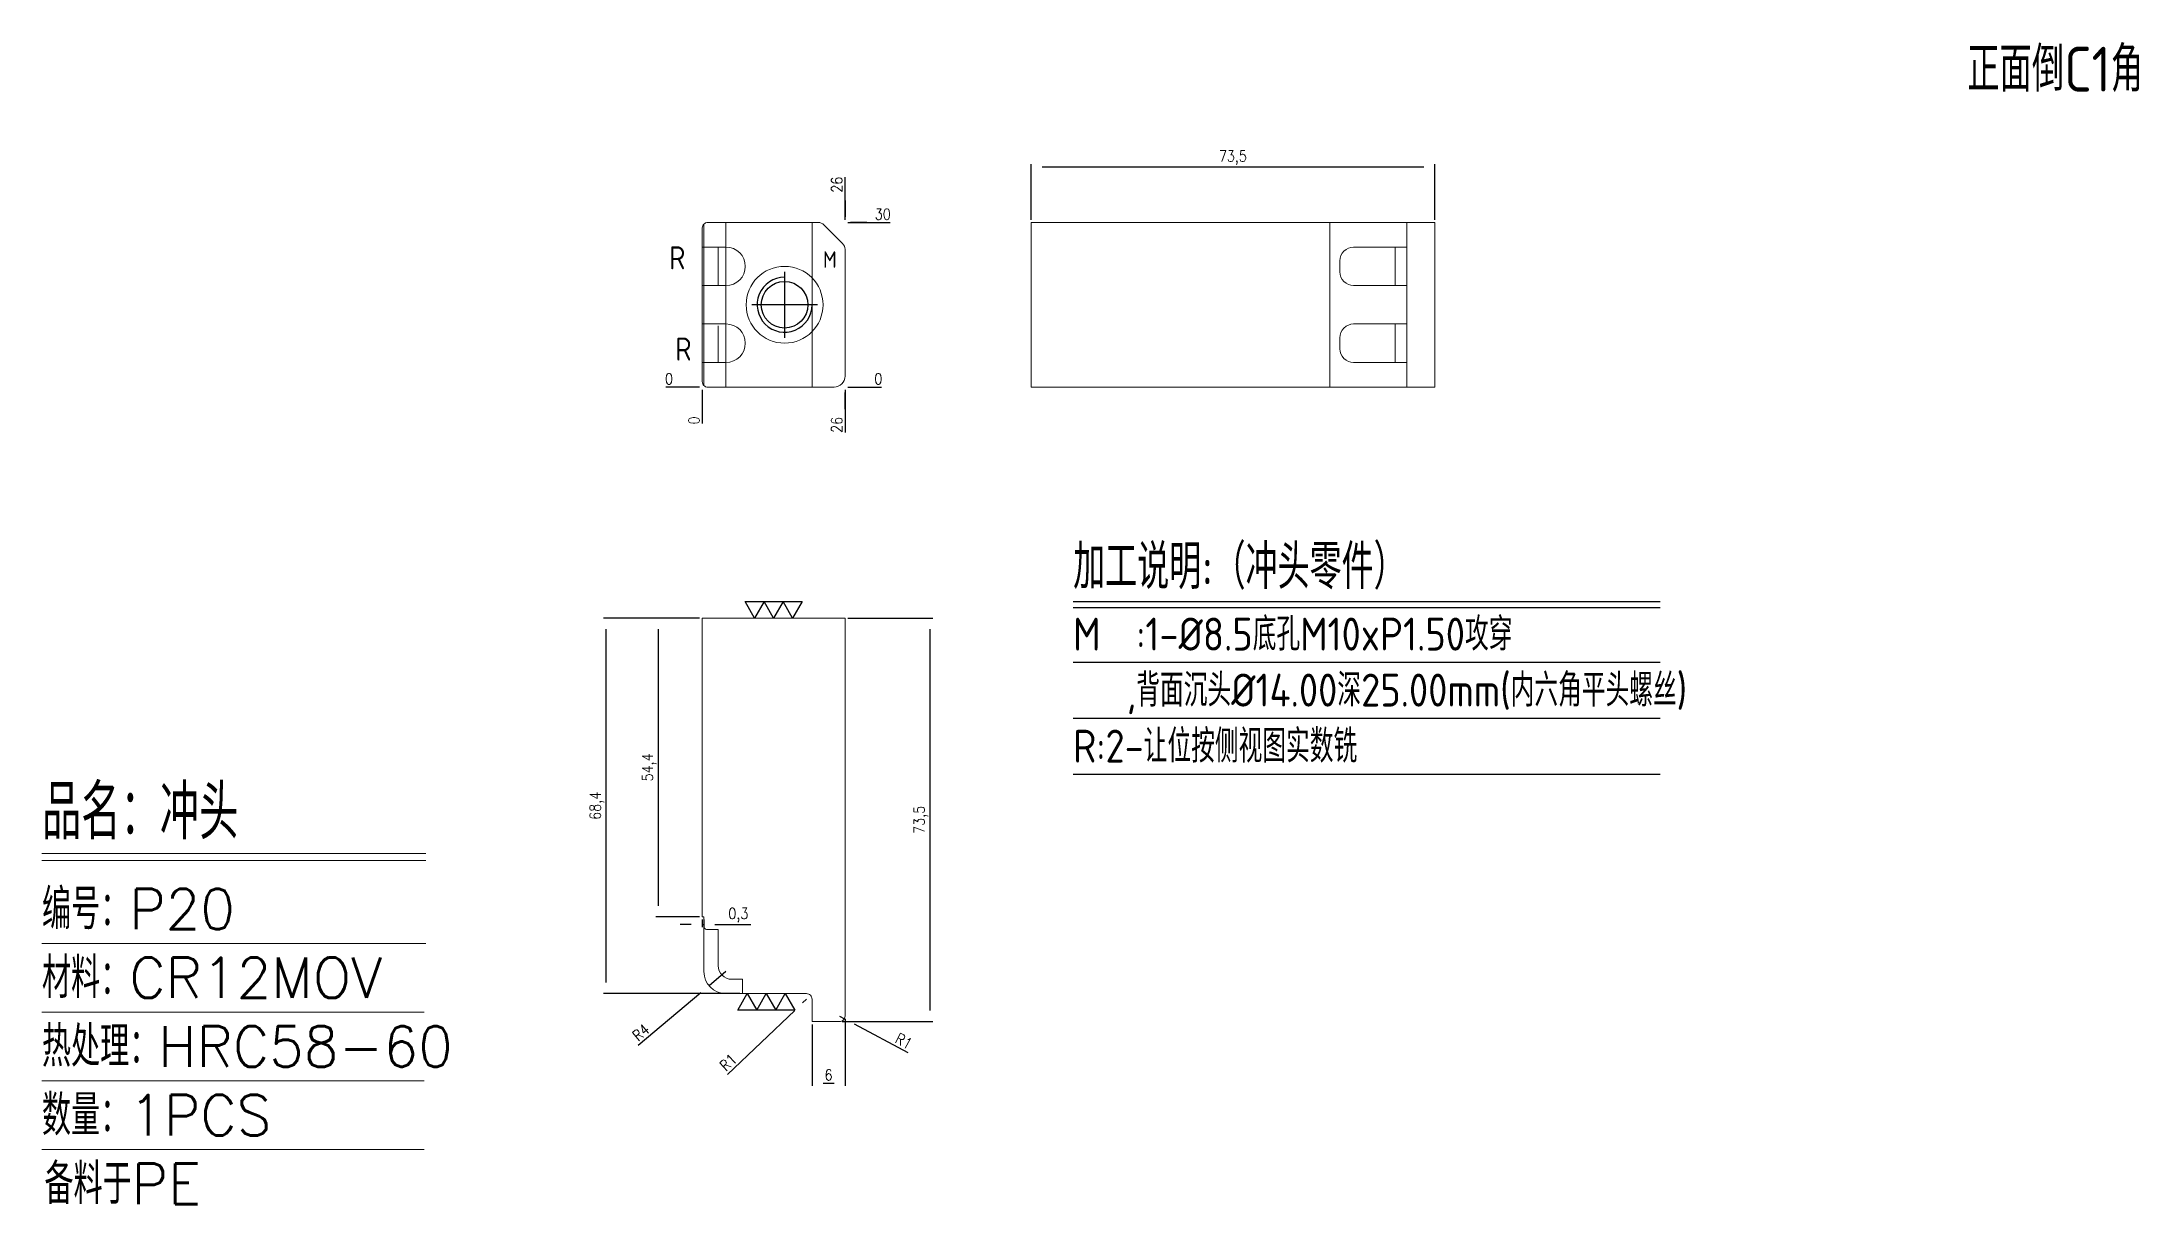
# Model space of a CAD drawing. Header units: millimetres. Extents: x 112973 to 113355, y 10977 to 11189.
import ezdxf
from ezdxf.enums import TextEntityAlignment as Align

# ---------------------------------------------------------------- set-up
doc = ezdxf.new("R2010")
doc.units = ezdxf.units.MM
doc.linetypes.add('CENTER', pattern=[0])
doc.linetypes.add('HIDDEN', pattern=[0])
for name, color, linetype in [('DIM', 4, 'Continuous'), ('PUNCH', 2, 'Continuous'), ('TEXT', 4, 'Continuous')]:
    doc.layers.add(name, color=color, linetype=linetype)
doc.styles.add('chinesef_fs', font='simplex.shx', dxfattribs={"bigfont": 'gbcbig.shx'})
doc.styles.add('gbenor', font='gbenor.shx', dxfattribs={"bigfont": 'gbcbig.shx'})
doc.styles.get("Standard").update_dxf_attribs({"font": 'txt.shx', "width": 0.85, "bigfont": 'ctxt.shx'})
doc.dimstyles.new('T-2-WX', dxfattribs={"dimtxt": 2, "dimasz": 2, "dimexe": 0.5, "dimexo": 0.5, "dimgap": 0.5, "dimtad": 1, "dimtxsty": 'Standard', "dimblk": 'OPEN30', "dimcen": 0, "dimazin": 3, "dimtfac": 1, "dimtmove": 0, "dimatfit": 3, "dimldrblk": 'OPEN30', "dimlwd": -1, "dimlwe": -1})

# ---------------------------------------------------------------- blocks, each defined once
blk = doc.blocks.new('*D7579')
at = {"layer": 'Defpoints', "color": 0}
for p in [(113119.67, 11083.56), (113135.17, 11083.56), (113118.67, 11010.06)]:
    blk.add_point(p, dxfattribs=at)
at = {"layer": 'DIM', "color": 0}
for p, q in [((113120.17, 11083.56), (113135.67, 11083.56)), ((113135.17, 11012.06), (113135.17, 11081.56)), ((113119.17, 11010.06), (113135.67, 11010.06))]:
    blk.add_line(p, q, dxfattribs=at)
at = {"layer": 'DIM', "color": 0, "insert": (113133.48, 11046.81), "char_height": 2, "attachment_point": 5, "rotation": 90}
blk.add_mtext('73,5', dxfattribs=at)
blk = doc.blocks.new('_Open30')
blk = doc.blocks.new('*D7580')
at = {"layer": 'Defpoints', "color": 0}
for p in [(113076.16, 11083.56), (113093.67, 11083.56), (113101.01, 11015.16)]:
    blk.add_point(p, dxfattribs=at)
at = {"layer": 'DIM', "color": 0}
for p, q in [((113093.17, 11083.56), (113075.66, 11083.56)), ((113076.16, 11017.16), (113076.16, 11081.56)), ((113100.51, 11015.16), (113075.66, 11015.16))]:
    blk.add_line(p, q, dxfattribs=at)
at = {"layer": 'DIM', "color": 0, "insert": (113074.47, 11049.36), "char_height": 2, "attachment_point": 5, "rotation": 90}
blk.add_mtext('68,4', dxfattribs=at)
blk = doc.blocks.new('*D7581')
at = {"layer": 'Defpoints', "color": 0}
for p in [(113093.67, 11029.16), (113093.97, 11029.16), (113093.97, 11027.77)]:
    blk.add_point(p, dxfattribs=at)
at = {"layer": 'DIM', "color": 0}
for p, q in [((113091.67, 11027.77), (113089.67, 11027.77)), ((113093.67, 11028.66), (113093.67, 11027.27)), ((113093.67, 11027.77), (113093.97, 11027.77)), ((113093.97, 11028.66), (113093.97, 11027.27)), ((113095.97, 11027.77), (113102.53, 11027.77))]:
    blk.add_line(p, q, dxfattribs=at)
at = {"layer": 'DIM', "color": 0, "insert": (113100.25, 11029.46), "char_height": 2, "attachment_point": 5}
blk.add_mtext('0,3', dxfattribs=at)
blk = doc.blocks.new('*D7582')
at = {"layer": 'Defpoints', "color": 0}
for p in [(113085.69, 11083.56), (113093.67, 11083.56), (113093.67, 11029.16)]:
    blk.add_point(p, dxfattribs=at)
at = {"layer": 'DIM', "color": 0}
for p, q in [((113093.17, 11083.56), (113085.19, 11083.56)), ((113085.69, 11031.16), (113085.69, 11081.56)), ((113093.17, 11029.16), (113085.19, 11029.16))]:
    blk.add_line(p, q, dxfattribs=at)
at = {"layer": 'DIM', "color": 0, "insert": (113084, 11056.36), "char_height": 2, "attachment_point": 5, "rotation": 90}
blk.add_mtext('54,4', dxfattribs=at)
blk = doc.blocks.new('*D7583')
at = {"layer": 'Defpoints', "color": 0}
for p in [(113153.57, 11165.73), (113153.57, 11155.64), (113227.07, 11155.64)]:
    blk.add_point(p, dxfattribs=at)
at = {"layer": 'DIM', "color": 0}
for p, q in [((113153.57, 11156.14), (113153.57, 11166.23)), ((113225.07, 11165.73), (113155.57, 11165.73)), ((113227.07, 11156.14), (113227.07, 11166.23))]:
    blk.add_line(p, q, dxfattribs=at)
at = {"layer": 'DIM', "color": 0, "insert": (113190.32, 11167.42), "char_height": 2, "attachment_point": 5}
blk.add_mtext('73,5', dxfattribs=at)
blk = doc.blocks.new('*D7584')
at = {"layer": 'Defpoints', "color": 0}
for p in [(113093.67, 11125.64), (113119.67, 11125.64), (113124.67, 11125.64)]:
    blk.add_point(p, dxfattribs=at)
at = {"layer": 'DIM', "color": 0}
blk.add_line((113120.17, 11125.64), (113126.3, 11125.64), dxfattribs=at)
at = {"layer": 'DIM', "color": 0, "insert": (113125.73, 11127.14), "char_height": 2, "attachment_point": 5}
blk.add_mtext('0', dxfattribs=at)
blk = doc.blocks.new('*D7585')
at = {"layer": 'Defpoints', "color": 0}
for p in [(113119.67, 11155.64), (113124.67, 11155.64), (113093.67, 11125.64)]:
    blk.add_point(p, dxfattribs=at)
at = {"layer": 'DIM', "color": 0}
for p, q in [((113120.17, 11155.64), (113123.67, 11155.64)), ((113123.67, 11155.64), (113120.67, 11155.64)), ((113120.67, 11155.64), (113127.92, 11155.64))]:
    blk.add_line(p, q, dxfattribs=at)
at = {"layer": 'DIM', "color": 0, "insert": (113126.54, 11157.14), "char_height": 2, "attachment_point": 5}
blk.add_mtext('30', dxfattribs=at)
blk = doc.blocks.new('*D7586')
at = {"layer": 'Defpoints', "color": 0}
for p in [(113088.67, 11125.64), (113093.67, 11125.64), (113093.67, 11125.64)]:
    blk.add_point(p, dxfattribs=at)
at = {"layer": 'DIM', "color": 0}
blk.add_line((113093.17, 11125.64), (113087.03, 11125.64), dxfattribs=at)
at = {"layer": 'DIM', "color": 0, "insert": (113087.6, 11127.14), "char_height": 2, "attachment_point": 5}
blk.add_mtext('0', dxfattribs=at)
blk = doc.blocks.new('*D7587')
at = {"layer": 'Defpoints', "color": 0}
for p in [(113093.67, 11125.64), (113119.67, 11125.64), (113119.67, 11120.64)]:
    blk.add_point(p, dxfattribs=at)
at = {"layer": 'DIM', "color": 0}
for p, q in [((113119.67, 11125.14), (113119.67, 11121.64)), ((113119.67, 11121.64), (113119.67, 11124.64)), ((113119.67, 11124.64), (113119.67, 11117.39))]:
    blk.add_line(p, q, dxfattribs=at)
at = {"layer": 'DIM', "color": 0, "insert": (113118.17, 11118.76), "char_height": 2, "attachment_point": 5, "rotation": 90}
blk.add_mtext('26', dxfattribs=at)
blk = doc.blocks.new('*D7588')
at = {"layer": 'Defpoints', "color": 0}
for p in [(113093.67, 11125.64), (113093.67, 11125.64), (113093.67, 11120.64)]:
    blk.add_point(p, dxfattribs=at)
at = {"layer": 'DIM', "color": 0}
blk.add_line((113093.67, 11125.14), (113093.67, 11119), dxfattribs=at)
at = {"layer": 'DIM', "color": 0, "insert": (113092.17, 11119.57), "char_height": 2, "attachment_point": 5, "rotation": 90}
blk.add_mtext('0', dxfattribs=at)
blk = doc.blocks.new('*D7589')
at = {"layer": 'Defpoints', "color": 0}
for p in [(113119.67, 11160.64), (113119.67, 11155.64), (113093.67, 11125.64)]:
    blk.add_point(p, dxfattribs=at)
at = {"layer": 'DIM', "color": 0}
for p, q in [((113119.67, 11156.64), (113119.67, 11163.89)), ((113119.67, 11156.14), (113119.67, 11159.64)), ((113119.67, 11159.64), (113119.67, 11156.64))]:
    blk.add_line(p, q, dxfattribs=at)
at = {"layer": 'DIM', "color": 0, "insert": (113118.17, 11162.51), "char_height": 2, "attachment_point": 5, "rotation": 90}
blk.add_mtext('26', dxfattribs=at)
blk = doc.blocks.new('*D7590')
at = {"layer": 'Defpoints', "color": 0}
for p in [(113118.67, 11011.06), (113119.55, 11010.59)]:
    blk.add_point(p, dxfattribs=at)
at = {"layer": 'DIM', "color": 0}
for p, q in [((113118.67, 11011.06), (113119.55, 11010.59)), ((113121.31, 11009.64), (113131.11, 11004.4))]:
    blk.add_line(p, q, dxfattribs=at)
at = {"layer": 'DIM', "color": 0, "insert": (113130.38, 11006.49), "char_height": 2, "attachment_point": 5, "rotation": 331.8428}
blk.add_mtext('R1', dxfattribs=at)
blk = doc.blocks.new('*D7591')
at = {"layer": 'Defpoints', "color": 0}
for p in [(113111.94, 11013.47), (113112.67, 11014.16)]:
    blk.add_point(p, dxfattribs=at)
at = {"layer": 'DIM', "color": 0}
for p, q in [((113110.5, 11012.09), (113098.25, 11000.43)), ((113112.67, 11014.16), (113111.94, 11013.47))]:
    blk.add_line(p, q, dxfattribs=at)
at = {"layer": 'DIM', "color": 0, "insert": (113098.4, 11002.64), "char_height": 2, "attachment_point": 5, "rotation": 43.6063}
blk.add_mtext('R1', dxfattribs=at)
blk = doc.blocks.new('*D7592')
at = {"layer": 'Defpoints', "color": 0}
for p in [(113113.67, 11010.06), (113119.67, 11011.06), (113119.67, 10998.84)]:
    blk.add_point(p, dxfattribs=at)
at = {"layer": 'DIM', "color": 0}
for p, q in [((113113.67, 11009.56), (113113.67, 10998.34)), ((113119.67, 11010.56), (113119.67, 10998.34)), ((113115.67, 10998.84), (113117.67, 10998.84))]:
    blk.add_line(p, q, dxfattribs=at)
at = {"layer": 'DIM', "color": 0, "insert": (113116.67, 11000.34), "char_height": 2, "attachment_point": 5}
blk.add_mtext('6', dxfattribs=at)
blk = doc.blocks.new('*D7593')
at = {"layer": 'Defpoints', "color": 0}
for p in [(113094.91, 11016.58), (113097.97, 11019.16)]:
    blk.add_point(p, dxfattribs=at)
at = {"layer": 'DIM', "color": 0}
for p, q in [((113097.97, 11019.16), (113094.91, 11016.58)), ((113093.38, 11015.29), (113082, 11005.69))]:
    blk.add_line(p, q, dxfattribs=at)
at = {"layer": 'DIM', "color": 0, "insert": (113082.5, 11008.08), "char_height": 2, "attachment_point": 5, "rotation": 40.1327}
blk.add_mtext('R4', dxfattribs=at)

msp = doc.modelspace()

# ---------------------------------------------------------------- linework, layer by layer
at = {"layer": 'DIM', "color": 8}
for p, q in [((113161.22, 11086.555), (113268.139, 11086.555)), ((113161.22, 11085.505), (113268.139, 11085.505)), ((113161.22, 11075.545), (113268.139, 11075.545)), ((113161.22, 11065.345), (113268.139, 11065.345)), ((113161.22, 11055.145), (113268.139, 11055.145))]:
    msp.add_line(p, q, dxfattribs=at)
at = {"layer": 'DIM', "color": 4, "linetype": 'Continuous', "lineweight": 13}
for p, q in [((112973.402, 11040.68), (113043.301, 11040.68)), ((112973.402, 11039.391), (113043.301, 11039.391)), ((112973.402, 11024.301), (113043.301, 11024.301)), ((112973.402, 11011.787), (113042.997, 11011.787)), ((112973.402, 10999.272), (113042.997, 10999.272)), ((112973.402, 10986.758), (113042.997, 10986.758))]:
    msp.add_line(p, q, dxfattribs=at)
at = {"layer": 'DIM', "color": 4}
for points in [[(113111.864, 11086.559), (113110.132, 11083.559), (113108.4, 11086.559), (113106.668, 11083.559), (113104.936, 11086.559), (113103.204, 11083.559), (113101.472, 11086.559), (113111.864, 11086.559)], [(113100.122, 11012.159), (113101.854, 11015.159), (113103.586, 11012.159), (113105.318, 11015.159), (113107.05, 11012.159), (113108.782, 11015.159), (113110.514, 11012.159), (113100.122, 11012.159)]]:
    msp.add_lwpolyline(points, close=True, dxfattribs=at)
at = {"layer": 'PUNCH', "linetype": 'HIDDEN', "lineweight": 15, "ltscale": 3}
for p, q in [((113093.968, 11155.352), (113093.968, 11125.924)), ((113097.968, 11155.638), (113097.968, 11125.638)), ((113113.668, 11125.638), (113113.668, 11155.638)), ((113207.973, 11155.638), (113207.973, 11125.638)), ((113221.973, 11155.638), (113221.973, 11125.638)), ((113096.568, 11144.138), (113096.568, 11151.138)), ((113096.568, 11130.138), (113096.568, 11136.817))]:
    msp.add_line(p, q, dxfattribs=at)
at = {"layer": 'PUNCH', "linetype": 'Continuous', "lineweight": 15}
msp.add_lwpolyline([(113119.668, 11127.638), (113119.668, 11150.744, 0.1989124), (113119.229, 11151.805), (113115.835, 11155.199, 0.1989124), (113114.774, 11155.638), (113094.668, 11155.638, 0.4142136), (113093.668, 11154.638), (113093.668, 11126.638, 0.4142136), (113094.668, 11125.638), (113117.668, 11125.638, 0.4142136)], format="xyb", close=True, dxfattribs=at)
at = {"layer": 'PUNCH', "linetype": 'Continuous', "lineweight": 18}
msp.add_lwpolyline([(113153.573, 11155.638), (113153.573, 11125.638), (113227.073, 11125.638), (113227.073, 11155.638)], close=True, dxfattribs=at)
at = {"layer": 'PUNCH', "linetype": 'HIDDEN', "lineweight": 15, "ltscale": 3}
for points in [[(113093.668, 11144.138), (113098.012, 11144.138, 1), (113098.012, 11151.138), (113093.668, 11151.138)], [(113093.668, 11130.138), (113098.012, 11130.138, 1), (113098.012, 11137.138), (113093.668, 11137.138)]]:
    msp.add_lwpolyline(points, format="xyb", dxfattribs=at)
at = {"layer": 'PUNCH', "linetype": 'HIDDEN', "lineweight": 15, "ltscale": 3, "elevation": 0}
for points in [[(113209.812, 11148.638), (113209.812, 11146.638, 0.4142136), (113212.312, 11144.138), (113219.873, 11144.138), (113219.873, 11151.138), (113212.312, 11151.138, 0.4142136)], [(113209.812, 11134.638), (113209.812, 11132.638, 0.4142136), (113212.312, 11130.138), (113219.873, 11130.138), (113219.873, 11137.138), (113212.312, 11137.138, 0.4142136)]]:
    msp.add_lwpolyline(points, format="xyb", close=True, dxfattribs=at)
for points in [[(113219.873, 11144.138), (113219.873, 11151.138), (113221.977, 11151.138), (113221.977, 11144.138)], [(113219.873, 11130.138), (113219.873, 11137.138), (113221.977, 11137.138), (113221.977, 11130.138)]]:
    msp.add_lwpolyline(points, close=True, dxfattribs=at)
at = {"layer": 'PUNCH'}
msp.add_lwpolyline([(113108.668, 11145.638, 2.4142136), (113113.668, 11140.638)], format="xyb", dxfattribs=at)
at = {"layer": 'PUNCH', "linetype": 'CENTER'}
for points in [[(113108.668, 11146.638), (113108.668, 11134.638)], [(113114.668, 11140.638), (113102.668, 11140.638)]]:
    msp.add_lwpolyline(points, dxfattribs=at)
at = {"layer": 'PUNCH', "linetype": 'Continuous', "lineweight": 18}
msp.add_lwpolyline([(113118.668, 11010.059, 0.4142136), (113119.668, 11011.059), (113119.668, 11083.559), (113093.668, 11083.559), (113093.668, 11029.159), (113093.968, 11029.159), (113093.968, 11019.159, 0.4142133), (113097.968, 11015.159), (113112.668, 11015.159, -0.4142136), (113113.668, 11014.159), (113113.668, 11010.059)], format="xyb", close=True, dxfattribs=at)
at = {"layer": 'PUNCH', "linetype": 'HIDDEN', "lineweight": 18}
msp.add_lwpolyline([(113093.968, 11027.359, 0.4142136), (113094.468, 11026.859), (113096.568, 11026.859), (113096.568, 11020.259, 0.4142133), (113099.068, 11017.759), (113101.006, 11017.759), (113101.006, 11015.159)], format="xyb", dxfattribs=at)
at = {"layer": 'PUNCH', "linetype": 'HIDDEN', "lineweight": 15, "ltscale": 3}
msp.add_circle((113108.668, 11140.638), 7, dxfattribs=at)
at = {"layer": 'PUNCH'}
msp.add_circle((113108.668, 11140.638), 4.25, dxfattribs=at)

# ---------------------------------------------------------------- texts
at = {"layer": 'DIM', "color": 7, "style": 'gbenor'}
for s, height, p in [('R', 4.2, (113089.12, 11149.194)), ('M', 3, (113116.906, 11148.876)), ('R', 4.2, (113090.237, 11132.575))]:
    msp.add_text(s, height=height, dxfattribs=at).set_placement(p, align=Align.MIDDLE_CENTER)
at = {"layer": 'DIM', "color": 4, "style": 'gbenor'}
for s, height, p in [('加工说明:（冲头零件）', 8.1, (113161.22, 11088.865)), ('M  :1-%%c8.5底孔M10xP1.50攻穿', 6, (113161.22, 11077.645)), ('   ,背面沉头%%C14.00深25.00mm(内六角平头螺丝)', 6, (113161.22, 11067.445)), ('R:2-让位按侧视图实数铣', 6, (113161.22, 11057.245))]:
    msp.add_text(s, height=height, dxfattribs=at).set_placement(p)
at = {"layer": 'DIM', "color": 3, "linetype": 'Continuous', "lineweight": 13, "style": 'chinesef_fs'}
for s, height, p in [('品名：冲头', 9.9377, (112973.402, 11043.256)), ('编号：P20', 7.3613, (112973.402, 11026.877)), ('材料：CR12MOV', 7.3613, (112973.402, 11014.363)), ('热处理：HRC58-60', 7.36126, (112973.402, 11001.849)), ('数量：1PCS', 7.3613, (112973.402, 10989.335)), ('备料于PE', 7.3613, (112973.85, 10976.821))]:
    msp.add_text(s, height=height, dxfattribs=at).set_placement(p)
at = {"layer": 'TEXT', "color": 4, "lineweight": 18, "style": 'gbenor'}
msp.add_text('正面倒C1角', height=8.1761, dxfattribs=at).set_placement((113324.059, 11179.46))

# ---------------------------------------------------------------- dimensions: what is measured, and where the dimension line sits
at = {"layer": 'DIM'}
dim = msp.add_linear_dim(base=(113153.573, 11165.726), p1=(113227.073, 11155.638), p2=(113153.573, 11155.638), dimstyle='T-2-WX', dxfattribs=at)
dim.commit()
dim.dimension.update_dxf_attribs({"geometry": '*D7583', "text_midpoint": (113190.323, 11165.726), "dimtype": 160})
for feature_location, offset, dtype, origin, picture, middle in [((113119.668, 11155.638), (0, 5), 1, (113093.668, 11125.638), '*D7589', (113118.168, 11162.514)), ((113119.668, 11155.638), (5, 0), 0, (113093.668, 11125.638), '*D7585', (113126.544, 11157.138)), ((113093.668035416, 11125.638302052), (-5, 0), 0, (113093.668035416, 11125.638302052), '*D7586', (113087.60136875, 11127.138302052)), ((113119.668035436, 11125.638302052), (5, 0), 0, (113093.668035416, 11125.638302052), '*D7584', (113125.734702103, 11127.138302052)), ((113093.668035416, 11125.638302052), (0, -5), 1, (113093.668035416, 11125.638302052), '*D7588', (113092.168035416, 11119.571635385)), ((113119.668, 11125.638), (0, -5), 1, (113093.668, 11125.638), '*D7587', (113118.168, 11118.762))]:
    dim = msp.add_ordinate_dim(feature_location=feature_location, offset=offset, dtype=dtype, origin=origin, dimstyle='T-2-WX', dxfattribs=at)
    dim.commit()
    dim.dimension.update_dxf_attribs({"geometry": picture, "text_midpoint": middle})
for base, p1, p2, picture, middle in [((113076.158, 11083.559), (113101.006, 11015.159), (113093.668, 11083.559), '*D7580', (113074.467, 11049.359)), ((113085.692, 11083.559), (113093.668, 11029.159), (113093.668, 11083.559), '*D7582', (113084.002, 11056.359)), ((113135.169, 11083.559), (113118.668, 11010.059), (113119.668, 11083.559), '*D7579', (113133.478, 11046.809))]:
    dim = msp.add_linear_dim(base=base, p1=p1, p2=p2, angle=90, dimstyle='T-2-WX', dxfattribs=at)
    dim.commit()
    dim.dimension.update_dxf_attribs({"geometry": picture, "text_midpoint": middle})
for base, p1, p2, picture, middle in [((113093.968, 11027.773), (113093.668, 11029.159), (113093.968, 11029.159), '*D7581', (113100.249, 11029.464)), ((113119.668, 10998.842), (113113.668, 11010.059), (113119.668, 11011.059), '*D7592', (113116.668, 11000.342))]:
    dim = msp.add_linear_dim(base=base, p1=p1, p2=p2, dimstyle='T-2-WX', dxfattribs=at)
    dim.commit()
    dim.dimension.update_dxf_attribs({"geometry": picture, "text_midpoint": middle})
for center, mpoint, picture, middle in [((113097.968, 11019.159), (113094.91, 11016.581), '*D7593', (113083.463, 11006.93)), ((113112.668, 11014.159), (113111.944, 11013.469), '*D7591', (113099.432, 11001.552)), ((113118.668, 11011.059), (113119.55, 11010.587), '*D7590', (113129.669, 11005.171))]:
    dim = msp.add_radius_dim(center=center, mpoint=mpoint, dimstyle='T-2-WX', dxfattribs=at)
    dim.commit()
    dim.dimension.update_dxf_attribs({"geometry": picture, "text_midpoint": middle, "dimtype": 164})

doc.saveas('drawing.dxf')
